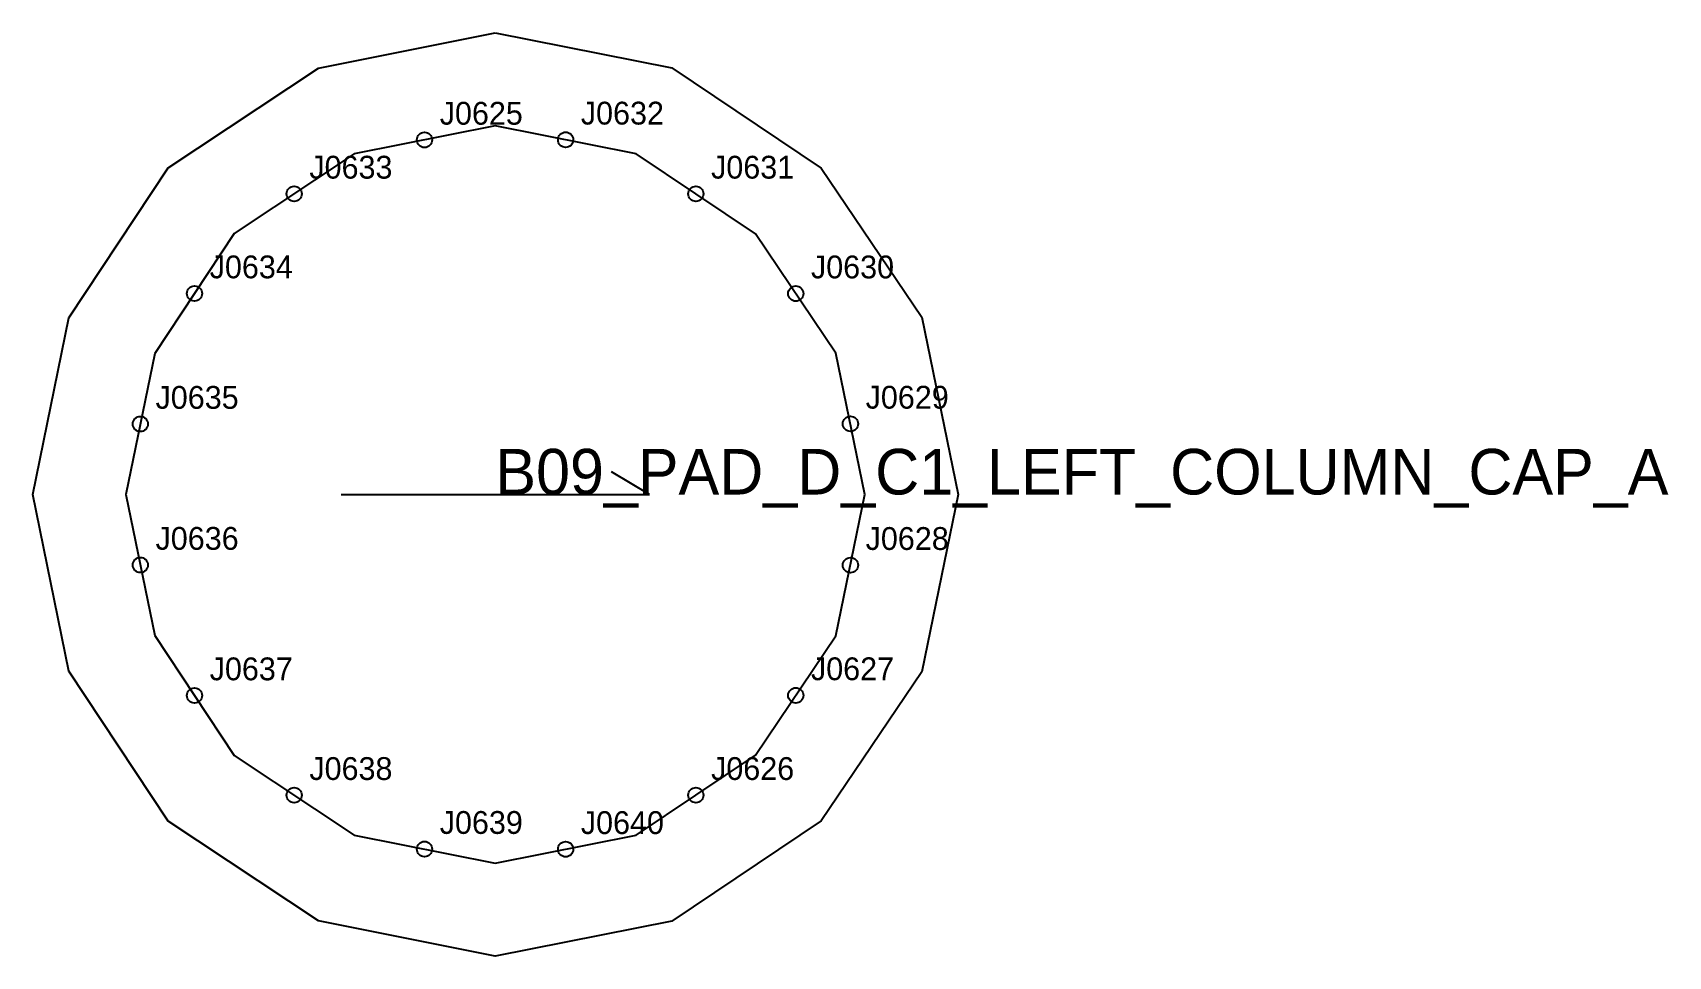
# Model space of a CAD drawing. Header units: millimetres. Extents: x -61 to 154, y -61 to 61.
import ezdxf

# ---------------------------------------------------------------- set-up
doc = ezdxf.new("R2010")
doc.units = ezdxf.units.MM
for name, color, linetype in [('CUT', 1, 'Continuous'), ('GRAIN', 3, 'Continuous'), ('LABEL', 7, 'Continuous'), ('NOTCH', 2, 'Continuous'), ('SEW', 5, 'Continuous')]:
    doc.layers.add(name, color=color, linetype=linetype)

msp = doc.modelspace()

# ---------------------------------------------------------------- linework, layer by layer
at = {"layer": 'CUT'}
msp.add_lwpolyline([(-0.02, 60.73), (23.24, 56.11), (42.89, 42.92), (56.11, 23.31), (60.88, 0), (56.11, -23.31), (42.89, -42.92), (23.24, -56.11), (-0.02, -60.73), (-23.23, -56.08), (-42.99, -42.97), (-56.06, -23.23), (-60.83, 0), (-56.06, 23.23), (-42.99, 42.97), (-23.23, 56.08), (-0.02, 60.73)], close=True, dxfattribs=at)
at = {"layer": 'GRAIN'}
for p, q in [((20.31, 0), (15.31, 3)), ((-20.26, 0), (20.31, 0))]:
    msp.add_line(p, q, dxfattribs=at)
at = {"layer": 'NOTCH'}
for centre in [(-9.29, 46.63), (9.27, 46.65), (-26.44, 39.54), (26.4, 39.54), (-39.55, 26.43), (39.54, 26.42), (-46.67, 9.27), (46.73, 9.29), (-46.67, -9.27), (46.73, -9.29), (-39.55, -26.43), (39.54, -26.42), (-26.44, -39.54), (26.4, -39.54), (-9.29, -46.63), (9.27, -46.65)]:
    msp.add_circle(centre, 1, dxfattribs=at)
at = {"layer": 'SEW'}
msp.add_lwpolyline([(-0.01, 48.49), (-18.56, 44.78), (-34.32, 34.31), (-44.77, 18.54), (-48.58, 0), (-44.77, -18.54), (-34.32, -34.31), (-18.56, -44.78), (-0.01, -48.49), (18.55, -44.81), (34.25, -34.27), (44.83, -18.58), (48.63, 0), (44.83, 18.58), (34.25, 34.27), (18.55, 44.81)], close=True, dxfattribs=at)

# ---------------------------------------------------------------- texts
at = {"layer": 'LABEL'}
for s, height, p in [('J0625', 3, (-7.29, 48.63)), ('J0632', 3, (11.27, 48.65)), ('J0633', 3, (-24.44, 41.54)), ('J0631', 3, (28.4, 41.54)), ('J0634', 3, (-37.55, 28.43)), ('J0630', 3, (41.54, 28.42)), ('J0635', 3, (-44.67, 11.27)), ('J0629', 3, (48.73, 11.29)), ('B09_PAD_D_C1_LEFT_COLUMN_CAP_A', 6, (0.03, 0)), ('J0636', 3, (-44.67, -7.27)), ('J0628', 3, (48.73, -7.29)), ('J0637', 3, (-37.55, -24.43)), ('J0627', 3, (41.54, -24.42)), ('J0638', 3, (-24.44, -37.54)), ('J0626', 3, (28.4, -37.54)), ('J0639', 3, (-7.29, -44.63)), ('J0640', 3, (11.27, -44.65))]:
    msp.add_text(s, height=height, dxfattribs=at).set_placement(p)

doc.saveas('drawing.dxf')
